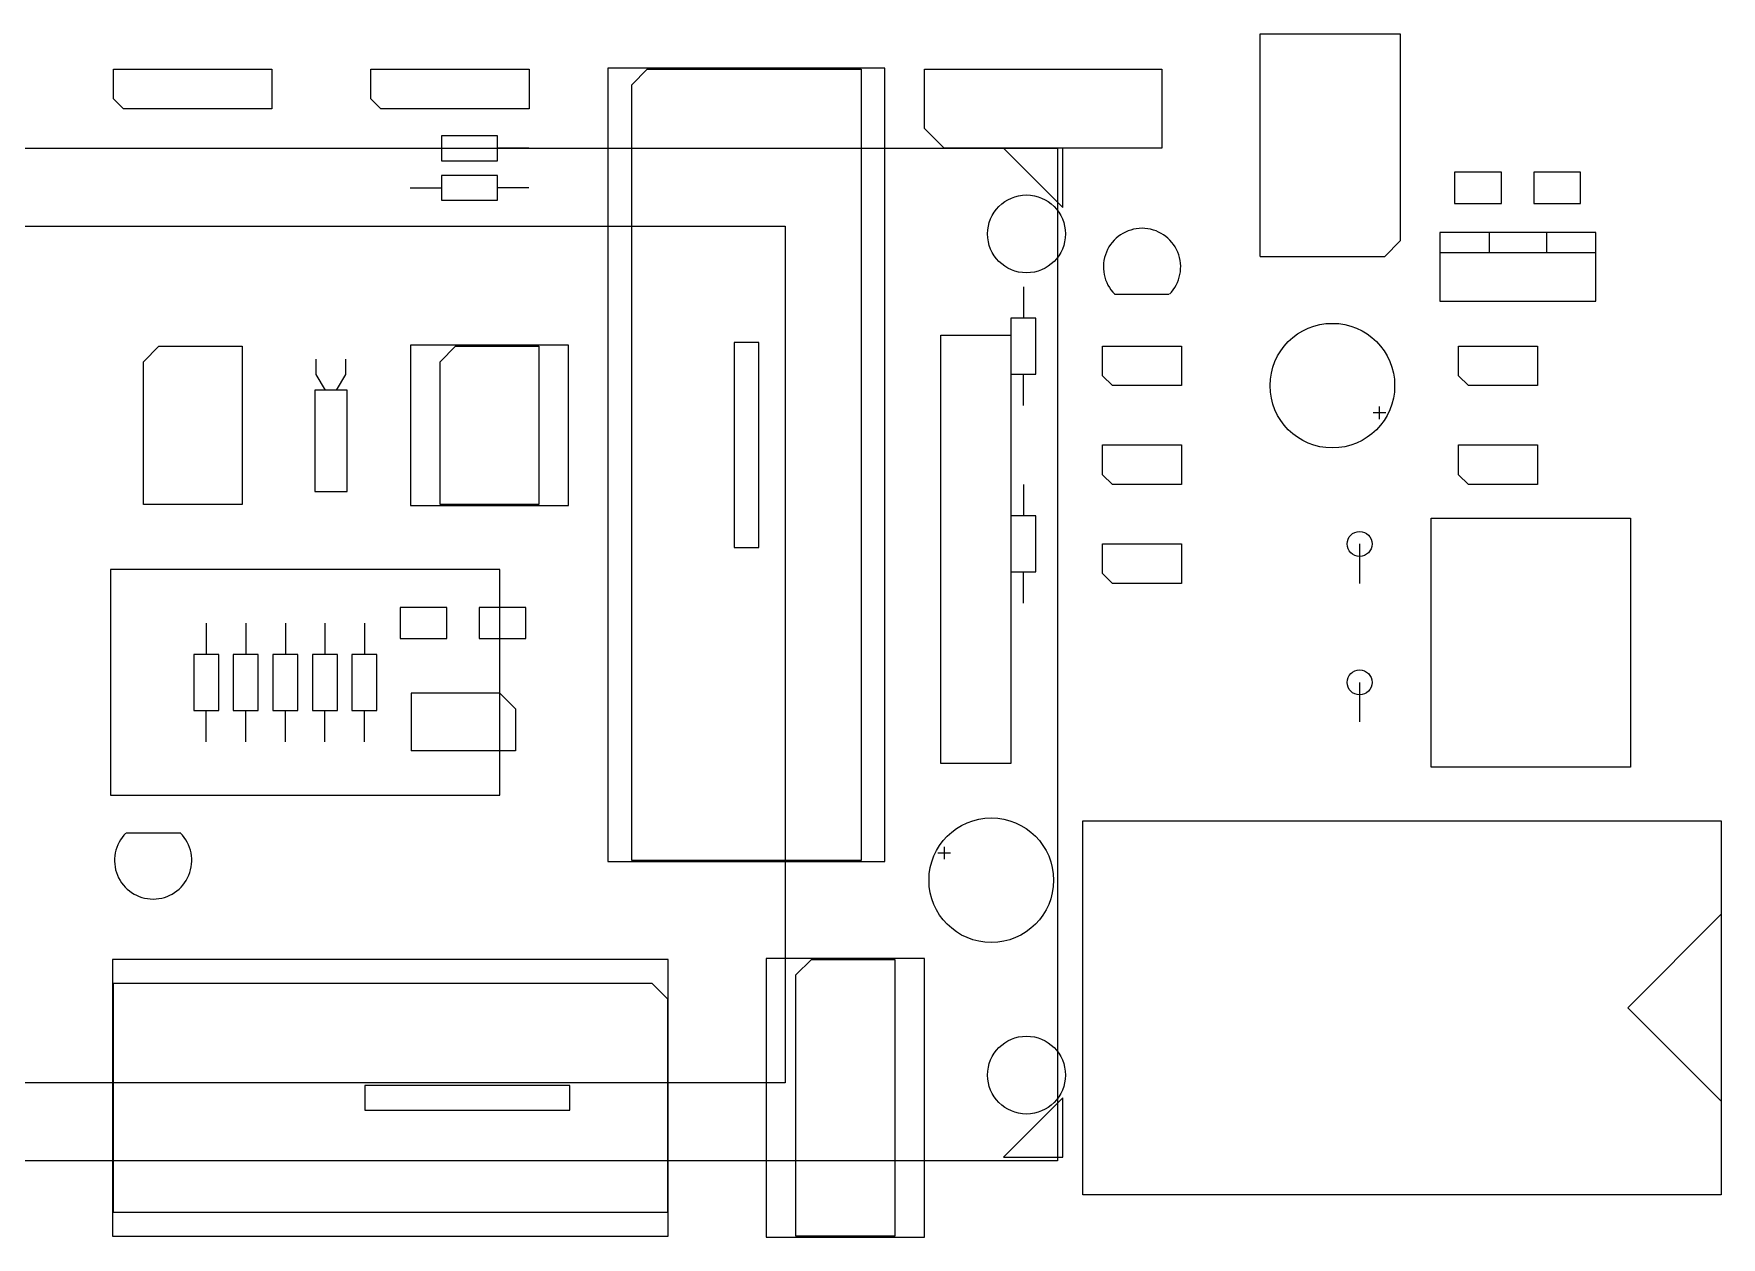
# Model space of a CAD drawing. Extents: x 0.25 to 10.21, y -6.18 to -0.01.
# Drawn here: x 5.948 to 10.214, y -3.052 to -0.011 of the extents above; entities that cross this region are included whole.
import ezdxf

# ---------------------------------------------------------------- set-up
doc = ezdxf.new("R2010")
doc.units = 0
doc.header["$MEASUREMENT"] = 0
doc.layers.add('BLACK', color=7, linetype='CONTINUOUS')

msp = doc.modelspace()

# ---------------------------------------------------------------- linework, layer by layer
at = {"layer": 'BLACK', "linetype": 'CONTINUOUS'}
for p, q in [((9.04843, -0.573622), (9.04843, -0.01063)), ((9.04843, -0.01063), (9.40276, -0.01063)), ((9.40276, -0.01063), (9.40276, -0.534252)), ((6.15, -0.175), (6.15, -0.1)), ((6.15, -0.1), (6.55, -0.1)), ((6.55, -0.1), (6.55, -0.2)), ((6.80039, -0.175), (6.80039, -0.1)), ((6.80039, -0.1), (7.20039, -0.1)), ((7.20039, -0.1), (7.20039, -0.2)), ((8.0998, -0.097835), (7.3998, -0.097835)), ((7.3998, -0.097835), (7.3998, -2.10256)), ((7.45984, -0.139567), (7.49921, -0.100197)), ((7.49921, -0.100197), (8.03976, -0.100197)), ((8.03976, -0.100197), (8.03976, -2.1002)), ((8.0998, -2.10256), (8.0998, -0.097835)), ((8.2, -0.250197), (8.2, -0.100197)), ((8.2, -0.100197), (8.8, -0.100197)), ((8.8, -0.100197), (8.8, -0.300197)), ((7.45984, -2.1002), (7.45984, -0.139567)), ((6.175, -0.2), (6.15, -0.175)), ((6.55, -0.2), (6.175, -0.2)), ((6.82539, -0.2), (6.80039, -0.175)), ((7.20039, -0.2), (6.82539, -0.2)), ((8.25, -0.300197), (8.2, -0.250197)), ((7.12087, -0.268504), (6.97913, -0.268504)), ((6.97913, -0.268504), (6.97913, -0.331496)), ((7.12087, -0.331496), (7.12087, -0.268504)), ((1.45, -0.3), (8.53661, -0.3)), ((6.9, -0.3), (6.97913, -0.3)), ((6.97913, -0.331496), (7.12087, -0.331496)), ((7.2, -0.3), (7.12087, -0.3)), ((8.8, -0.300197), (8.25, -0.300197)), ((8.4, -0.3), (8.55, -0.45)), ((8.55, -0.3), (8.4, -0.3)), ((8.53661, -0.3), (8.53661, -2.85906)), ((8.55, -0.45), (8.55, -0.3)), ((7.12087, -0.368504), (6.97913, -0.368504)), ((6.97913, -0.368504), (6.97913, -0.431496)), ((7.12087, -0.431496), (7.12087, -0.368504)), ((9.54016, -0.36063), (9.54016, -0.43937)), ((9.65827, -0.36063), (9.54016, -0.36063)), ((9.65827, -0.43937), (9.65827, -0.36063)), ((9.74016, -0.36063), (9.74016, -0.43937)), ((9.85827, -0.36063), (9.74016, -0.36063)), ((9.85827, -0.43937), (9.85827, -0.36063)), ((6.9, -0.4), (6.97913, -0.4)), ((7.2, -0.4), (7.12087, -0.4)), ((6.97913, -0.431496), (7.12087, -0.431496)), ((9.54016, -0.43937), (9.65827, -0.43937)), ((9.74016, -0.43937), (9.85827, -0.43937)), ((2.13898, -0.49685), (7.84764, -0.49685)), ((7.84764, -0.49685), (7.84764, -2.6622)), ((9.40276, -0.534252), (9.36339, -0.573622)), ((9.50315, -0.513189), (9.50315, -0.686417)), ((9.89685, -0.513189), (9.50315, -0.513189)), ((9.62717, -0.513189), (9.62717, -0.563189)), ((9.77283, -0.513189), (9.77283, -0.563189)), ((9.89685, -0.686417), (9.89685, -0.513189)), ((9.04843, -0.573622), (9.36339, -0.573622)), ((9.50315, -0.563189), (9.89685, -0.563189)), ((8.45, -0.65), (8.45, -0.729134)), ((8.68031, -0.668898), (8.81811, -0.668898)), ((9.50315, -0.686417), (9.89685, -0.686417)), ((8.4815, -0.729134), (8.4185, -0.729134)), ((8.4185, -0.729134), (8.4185, -0.870866)), ((8.4815, -0.870866), (8.4815, -0.729134)), ((6.22539, -0.839764), (6.26476, -0.800394)), ((6.26476, -0.800394), (6.47539, -0.800394)), ((6.47539, -0.800394), (6.47539, -1.20039)), ((6.90039, -0.798031), (6.90039, -1.20276)), ((7.30039, -0.798031), (6.90039, -0.798031)), ((6.97539, -0.839764), (7.01476, -0.800394)), ((7.01476, -0.800394), (7.22539, -0.800394)), ((7.22539, -0.800394), (7.22539, -1.20039)), ((7.30039, -1.20276), (7.30039, -0.798031)), ((7.7185, -0.790945), (7.7185, -1.30906)), ((7.7815, -0.790945), (7.7185, -0.790945)), ((7.7815, -1.30906), (7.7815, -0.790945)), ((8.24134, -0.772441), (8.4185, -0.772441)), ((8.24134, -1.85512), (8.24134, -0.772441)), ((8.4185, -0.772441), (8.4185, -1.85512)), ((8.65, -0.875), (8.65, -0.8)), ((8.65, -0.8), (8.85, -0.8)), ((8.85, -0.8), (8.85, -0.9)), ((9.55, -0.875), (9.55, -0.8)), ((9.55, -0.8), (9.75, -0.8)), ((9.75, -0.8), (9.75, -0.9)), ((6.22539, -1.20039), (6.22539, -0.839764)), ((6.6622, -0.872047), (6.6622, -0.832677)), ((6.73701, -0.872047), (6.73701, -0.832677)), ((6.97539, -1.20039), (6.97539, -0.839764)), ((6.68583, -0.911417), (6.6622, -0.872047)), ((6.71339, -0.911417), (6.73701, -0.872047)), ((8.4185, -0.870866), (8.4815, -0.870866)), ((8.45, -0.95), (8.45, -0.870866)), ((8.675, -0.9), (8.65, -0.875)), ((9.575, -0.9), (9.55, -0.875)), ((6.65906, -0.911417), (6.65906, -1.16732)), ((6.74016, -0.911417), (6.65906, -0.911417)), ((6.74016, -1.16732), (6.74016, -0.911417)), ((8.85, -0.9), (8.675, -0.9)), ((9.75, -0.9), (9.575, -0.9)), ((9.36601, -0.968799), (9.33452, -0.968799)), ((9.35027, -0.984547), (9.35027, -0.953051)), ((8.65, -1.125), (8.65, -1.05)), ((8.65, -1.05), (8.85, -1.05)), ((8.85, -1.05), (8.85, -1.15)), ((9.55, -1.125), (9.55, -1.05)), ((9.55, -1.05), (9.75, -1.05)), ((9.75, -1.05), (9.75, -1.15)), ((8.45, -1.15), (8.45, -1.22913)), ((8.675, -1.15), (8.65, -1.125)), ((8.85, -1.15), (8.675, -1.15)), ((9.575, -1.15), (9.55, -1.125)), ((9.75, -1.15), (9.575, -1.15)), ((6.65906, -1.16732), (6.74016, -1.16732)), ((6.47539, -1.20039), (6.22539, -1.20039)), ((6.90039, -1.20276), (7.30039, -1.20276)), ((7.22539, -1.20039), (6.97539, -1.20039)), ((8.4815, -1.22913), (8.4185, -1.22913)), ((8.4185, -1.22913), (8.4185, -1.37087)), ((8.4815, -1.37087), (8.4815, -1.22913)), ((9.48071, -1.86457), (9.48071, -1.23465)), ((9.48071, -1.23465), (9.98465, -1.23465)), ((9.98465, -1.23465), (9.98465, -1.86457)), ((7.7185, -1.30906), (7.7815, -1.30906)), ((8.65, -1.375), (8.65, -1.3)), ((8.65, -1.3), (8.85, -1.3)), ((8.85, -1.3), (8.85, -1.4)), ((9.3, -1.3), (9.3, -1.4)), ((7.12638, -1.36457), (6.14213, -1.36457)), ((6.14213, -1.36457), (6.14213, -1.93543)), ((7.12638, -1.93543), (7.12638, -1.36457)), ((8.4185, -1.37087), (8.4815, -1.37087)), ((8.45, -1.45), (8.45, -1.37087)), ((8.675, -1.4), (8.65, -1.375)), ((8.85, -1.4), (8.675, -1.4)), ((6.87441, -1.46063), (6.87441, -1.53937)), ((6.99252, -1.46063), (6.87441, -1.46063)), ((6.99252, -1.53937), (6.99252, -1.46063)), ((7.07441, -1.46063), (7.07441, -1.53937)), ((7.19252, -1.46063), (7.07441, -1.46063)), ((7.19252, -1.53937), (7.19252, -1.46063)), ((6.38425, -1.5), (6.38425, -1.57913)), ((6.48425, -1.5), (6.48425, -1.57913)), ((6.58425, -1.5), (6.58425, -1.57913)), ((6.68425, -1.5), (6.68425, -1.57913)), ((6.78425, -1.5), (6.78425, -1.57913)), ((6.87441, -1.53937), (6.99252, -1.53937)), ((7.07441, -1.53937), (7.19252, -1.53937)), ((6.41575, -1.57913), (6.35276, -1.57913)), ((6.35276, -1.57913), (6.35276, -1.72087)), ((6.41575, -1.72087), (6.41575, -1.57913)), ((6.51575, -1.57913), (6.45276, -1.57913)), ((6.45276, -1.57913), (6.45276, -1.72087)), ((6.51575, -1.72087), (6.51575, -1.57913)), ((6.55276, -1.57913), (6.55276, -1.72087)), ((6.61575, -1.57913), (6.55276, -1.57913)), ((6.61575, -1.72087), (6.61575, -1.57913)), ((6.71575, -1.57913), (6.65276, -1.57913)), ((6.65276, -1.57913), (6.65276, -1.72087)), ((6.71575, -1.72087), (6.71575, -1.57913)), ((6.81575, -1.57913), (6.75276, -1.57913)), ((6.75276, -1.57913), (6.75276, -1.72087)), ((6.81575, -1.72087), (6.81575, -1.57913)), ((9.3, -1.65), (9.3, -1.75)), ((7.12677, -1.67717), (6.90236, -1.67717)), ((6.90236, -1.67717), (6.90236, -1.82283)), ((7.12677, -1.67717), (7.16614, -1.71654)), ((6.35276, -1.72087), (6.41575, -1.72087)), ((6.38425, -1.8), (6.38425, -1.72087)), ((6.45276, -1.72087), (6.51575, -1.72087)), ((6.48425, -1.8), (6.48425, -1.72087)), ((6.55276, -1.72087), (6.61575, -1.72087)), ((6.58425, -1.8), (6.58425, -1.72087)), ((6.65276, -1.72087), (6.71575, -1.72087)), ((6.68425, -1.8), (6.68425, -1.72087)), ((6.75276, -1.72087), (6.81575, -1.72087)), ((6.78425, -1.8), (6.78425, -1.72087)), ((7.16614, -1.71654), (7.16614, -1.82283)), ((7.16614, -1.82283), (6.90236, -1.82283)), ((8.4185, -1.85512), (8.24134, -1.85512)), ((9.98465, -1.86457), (9.48071, -1.86457)), ((6.14213, -1.93543), (7.12638, -1.93543)), ((8.6, -2), (10.2142, -2)), ((8.6, -2.94488), (8.6, -2)), ((10.2142, -2), (10.2142, -2.94488)), ((6.31969, -2.0311), (6.18189, -2.0311)), ((8.23399, -2.0812), (8.26548, -2.0812)), ((8.24973, -2.06545), (8.24973, -2.09695)), ((7.3998, -2.10256), (8.0998, -2.10256)), ((8.03976, -2.1002), (7.45984, -2.1002)), ((10.2142, -2.23622), (9.97795, -2.47244)), ((6.14764, -2.35), (6.14764, -3.05)), ((7.55236, -2.35), (6.14764, -2.35)), ((7.55236, -3.05), (7.55236, -2.35)), ((7.8, -2.34764), (7.8, -3.05236)), ((8.2, -2.34764), (7.8, -2.34764)), ((7.875, -2.38937), (7.91437, -2.35)), ((7.91437, -2.35), (8.125, -2.35)), ((8.125, -2.35), (8.125, -3.05)), ((8.2, -3.05236), (8.2, -2.34764)), ((6.15, -2.98996), (6.15, -2.41004)), ((6.15, -2.41004), (7.51063, -2.41004)), ((7.51063, -2.41004), (7.55, -2.44941)), ((7.875, -3.05), (7.875, -2.38937)), ((7.55, -2.44941), (7.55, -2.98996)), ((9.97795, -2.47244), (10.2142, -2.70866)), ((7.84764, -2.6622), (2.13898, -2.6622)), ((7.30354, -2.6685), (6.78543, -2.6685)), ((6.78543, -2.6685), (6.78543, -2.7315)), ((7.30354, -2.7315), (7.30354, -2.6685)), ((8.55, -2.7), (8.4, -2.85)), ((8.55, -2.85), (8.55, -2.7)), ((6.78543, -2.7315), (7.30354, -2.7315)), ((8.4, -2.85), (8.55, -2.85)), ((8.53661, -2.85906), (1.45, -2.85906)), ((10.2142, -2.94488), (8.6, -2.94488)), ((7.55, -2.98996), (6.15, -2.98996)), ((6.14764, -3.05), (7.55236, -3.05)), ((7.8, -3.05236), (8.2, -3.05236)), ((8.125, -3.05), (7.875, -3.05))]:
    msp.add_line(p, q, dxfattribs=at)
at = {"layer": 'BLACK'}
for centre, radius in [((8.45787, -0.516535), 0.098425), ((9.2311, -0.9), 0.15748), ((9.3, -1.3), 0.031496), ((9.3, -1.65), 0.031496), ((8.3689, -2.15), 0.15748), ((8.45787, -2.64252), 0.098425)]:
    msp.add_circle(centre, radius, dxfattribs=at)
for centre, start, end in [((8.75, -0.6), -270, -135), ((8.75, -0.6), -45, 90), ((6.25, -2.1), -225, -90), ((6.25, -2.1), -90, 45)]:
    msp.add_arc(centre, 0.097638, start, end, dxfattribs=at)

doc.saveas('drawing.dxf')
